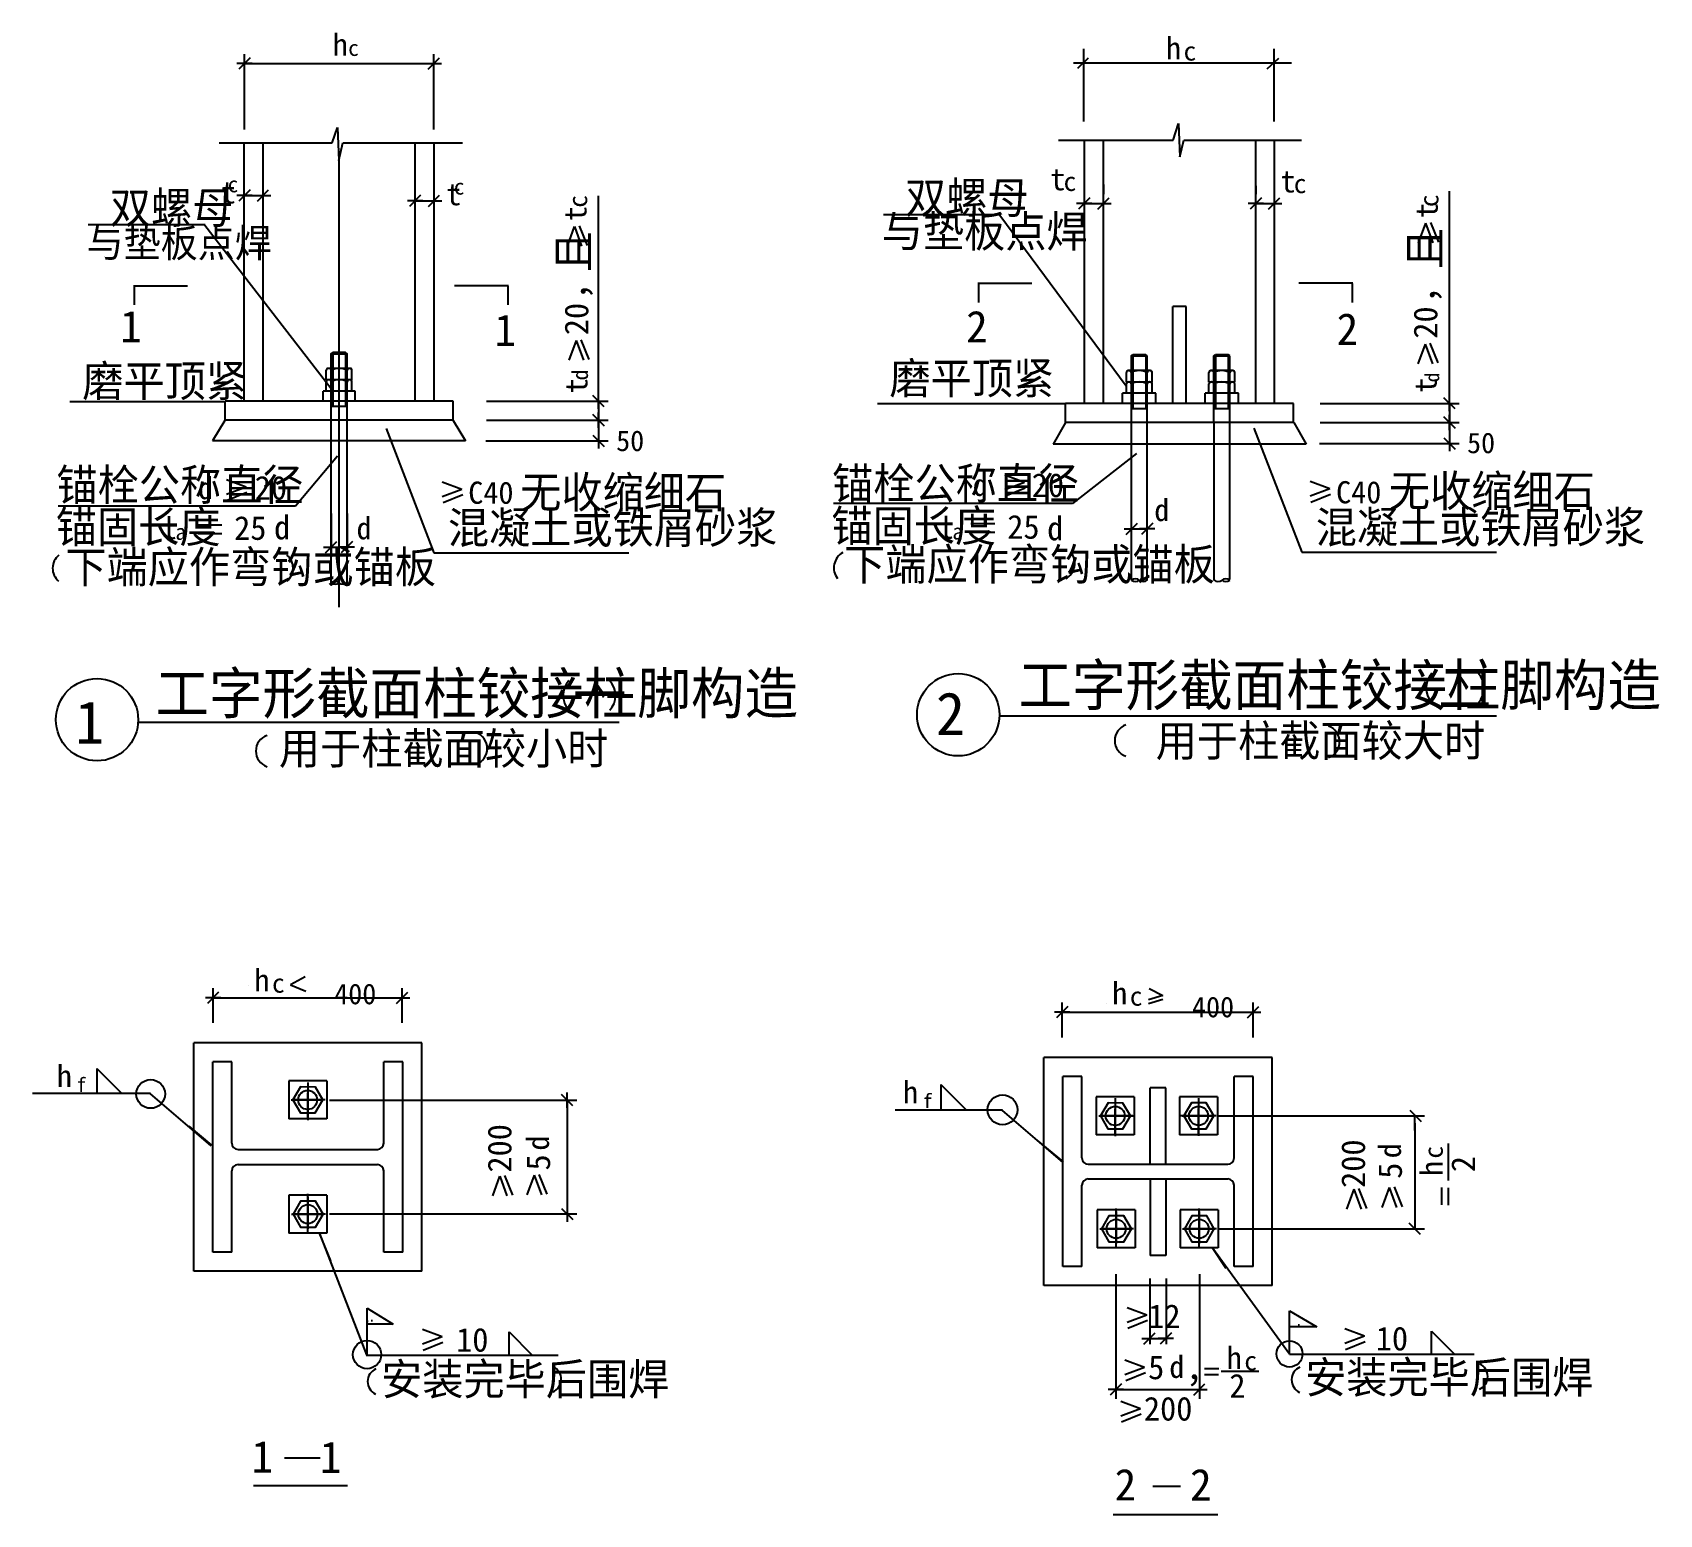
# Model space of a CAD drawing. Header units: metres. Extents: x 1864 to 6999, y 7816 to 12493.
import ezdxf

# ---------------------------------------------------------------- set-up
doc = ezdxf.new("R2010")
doc.units = ezdxf.units.M
for name, color, linetype in [('BOR', 3, 'Continuous'), ('CENTER', 7, 'Continuous'), ('FRAMING', 2, 'Continuous'), ('HIDDEN', 3, 'Continuous'), ('Z', 4, 'Continuous')]:
    doc.layers.add(name, color=color, linetype=linetype)

# ---------------------------------------------------------------- blocks, each defined once
blk = doc.blocks.new('CC')
blk.add_line((-24.24, 0), (24.24, 0))
at = {"layer": 'FRAMING', "color": 6}
blk.add_line((-17.83, -17.83), (17.83, 17.83), dxfattribs=at)
blk = doc.blocks.new('LS')
for p, q in [((0.03, 45.45), (0.03, -38.92)), ((0.03, -49.37), (0.03, 18.78)), ((-43.41, -0.1), (40.97, -0.1)), ((45.9, -0.1), (-40.43, -0.1))]:
    blk.add_line(p, q)
at = {"layer": 'FRAMING'}
for p, q in [((-49.97, 49.9), (-49.97, -50.1)), ((50.03, 49.9), (-49.97, 49.9)), ((50.03, 49.9), (50.03, -50.1)), ((50.03, -50.1), (-49.97, -50.1))]:
    blk.add_line(p, q, dxfattribs=at)
blk.add_lwpolyline([(-38.75, -0.03), (-19.18, -34.1), (20.11, -34.2), (39.83, -0.22), (20.26, 33.85), (-19.02, 33.95)], close=True, dxfattribs=at)
blk.add_circle((0.03, -0.1), 25, dxfattribs=at)

msp = doc.modelspace()

# ---------------------------------------------------------------- hatches: boundary and pattern name
at = {"layer": 'Z'}
h = msp.add_hatch(dxfattribs=at)
h.set_pattern_fill('AR-CONC', scale=10)
h.paths.add_polyline_path([(2471.28, 11269.68), (2431.5, 11204.82), (2806.64, 11204.82), (2806.64, 11269.68)])
h.paths.add_polyline_path([(2856.67, 11269.68), (2856.67, 11267.59), (2856.64, 11267.59), (2856.64, 11204.82), (3230.79, 11204.82), (3191.01, 11269.68)])
h = msp.add_hatch(dxfattribs=at)
h.set_pattern_fill('AR-CONC', scale=10)
h.paths.add_polyline_path([(5332.6, 11194.59), (5332.6, 11262.96), (5124.65, 11262.96), (5085.27, 11194.59)])
h.paths.add_polyline_path([(5593.27, 11194.59), (5593.27, 11262.96), (5382.6, 11262.96), (5382.6, 11194.59)])
h.paths.add_polyline_path([(5884.57, 11194.59), (5845.18, 11262.96), (5643.04, 11262.96), (5643.04, 11194.59)])
h = msp.add_hatch(dxfattribs=at)
h.set_pattern_fill('AR-CONC')
h.paths.add_polyline_path([(3002.39, 8416.86), (2919.94, 8467.16), (2919.94, 8416.86)])
h = msp.add_hatch(dxfattribs=at)
h.set_pattern_fill('AR-CONC')
h.paths.add_polyline_path([(5831.37, 8408.5), (5918.22, 8408.5), (5831.37, 8458.79)])

# ---------------------------------------------------------------- linework, layer by layer
for p, q in [((5182.3, 12212.88), (5182.3, 12441.91)), ((5783.48, 12212.88), (5783.48, 12441.91)), ((2533.1, 12186.92), (2533.1, 12425.3)), ((2534.1, 12395.3), (3129.42, 12395.3)), ((3130.42, 12186.92), (3130.42, 12425.3)), ((5149.44, 12398), (5837.53, 12398)), ((2809.87, 12144.86), (2826.81, 12194.18)), ((2826.81, 12194.18), (2831.04, 12089.22)), ((5464.11, 12153.26), (5481.04, 12206.31)), ((5481.04, 12206.31), (5485.28, 12101.14)), ((2453.51, 12144.86), (2809.87, 12144.86)), ((2831.04, 12089.22), (2843.74, 12144.86)), ((2843.74, 12144.86), (3220.81, 12144.86)), ((5101.93, 12153.26), (5464.11, 12153.26)), ((5485.28, 12101.14), (5497.98, 12153.26)), ((5497.98, 12153.26), (5869.23, 12153.26)), ((2557.28, 11979.55), (2508.79, 11979.55)), ((2534.04, 11979.55), (2590.36, 11979.55)), ((3650.79, 11354.04), (3650.79, 11978.28)), ((5244.84, 12013.71), (5244.84, 11983.71)), ((5725.35, 12010.14), (5725.35, 11983.71)), ((5782.69, 12010.14), (5782.69, 11983.71)), ((6336.61, 11347.41), (6336.61, 11993.03)), ((3095.44, 11962.32), (3046.95, 11962.32)), ((3072.2, 11962.32), (3130.14, 11962.32)), ((3106.89, 11962.32), (3155.38, 11962.32)), ((4549.83, 11918.96), (4919.06, 11918.96)), ((4917.67, 11916.76), (5316.29, 11378.08)), ((5184.84, 11953.71), (5243.84, 11953.71)), ((5726.35, 11953.71), (5781.69, 11953.71)), ((2039.71, 11887.3), (2408.94, 11887.3)), ((2407.56, 11885.11), (2806.17, 11369.68)), ((3574.06, 11881.43), (3551.07, 11819.37)), ((3574.17, 11881.43), (3597.15, 11819.37)), ((3615.49, 11821.66), (3590.23, 11883.72)), ((6261.02, 11891.51), (6238.03, 11829.45)), ((6261.13, 11891.51), (6284.12, 11829.45)), ((6302.45, 11831.75), (6277.19, 11893.8)), ((3579.83, 11521.53), (3556.84, 11459.47)), ((3579.94, 11521.53), (3602.93, 11459.47)), ((3621.26, 11461.76), (3596, 11523.82)), ((6259.79, 11510.36), (6236.8, 11448.31)), ((6259.9, 11510.36), (6282.88, 11448.31)), ((6301.22, 11450.6), (6275.96, 11512.66)), ((1981.67, 11329.28), (2469.94, 11329.28)), ((3297.15, 11329.8), (3680.79, 11329.8)), ((3650.79, 11328.8), (3650.79, 11270.8)), ((4530.99, 11322.96), (5125.07, 11322.96)), ((5928.69, 11323.16), (6366.61, 11323.16)), ((6336.61, 11322.16), (6336.61, 11264.17)), ((3297.15, 11269.8), (3680.79, 11269.8)), ((3650.79, 11268.8), (3650.79, 11206.24)), ((5928.69, 11263.17), (6366.61, 11263.17)), ((6336.61, 11262.17), (6336.61, 11197.27)), ((2979.93, 11243.32), (3130.8, 10851.72)), ((3294.86, 11205.24), (3680.79, 11205.24)), ((5719.26, 11244.75), (5870.13, 10853.16)), ((5926.4, 11196.27), (6366.61, 11196.27)), ((2826.62, 11156.77), (2694.04, 10998.64)), ((5348.28, 11165.17), (5146.6, 11007.04)), ((4994.78, 11073.01), (4932.72, 11096)), ((2538.49, 11058.86), (2476.44, 11081.84)), ((2538.49, 11058.75), (2476.44, 11035.76)), ((2478.73, 11017.43), (2540.79, 11042.68)), ((3219.4, 11051.7), (3157.34, 11074.69)), ((3219.4, 11051.59), (3157.34, 11028.6)), ((4994.78, 11072.9), (4932.72, 11049.91)), ((4935.02, 11031.58), (4997.07, 11056.84)), ((5958.73, 11053.13), (5896.67, 11076.12)), ((5958.73, 11053.02), (5896.67, 11030.04)), ((2694.04, 10998.64), (1944.37, 10998.64)), ((3159.63, 11010.27), (3221.69, 11035.53)), ((5146.6, 11007.04), (4391.69, 11007.04)), ((5898.96, 11011.71), (5961.02, 11036.96)), ((2385.96, 10939.93), (2461.68, 10939.93)), ((2806.63, 10975.84), (2806.63, 10839.26)), ((2856.65, 10975.78), (2856.65, 10839.2)), ((4825.23, 10943.58), (4900.95, 10943.58)), ((2385.96, 10912.68), (2461.68, 10912.68)), ((4825.23, 10916.33), (4900.95, 10916.33)), ((5332.62, 10927.03), (5331.62, 10927.03)), ((5333.62, 10927.03), (5382.44, 10927.03)), ((5383.44, 10927.03), (5384.44, 10927.03)), ((2805.82, 10869.26), (2804.82, 10869.26)), ((2806.82, 10869.26), (2855.63, 10869.26)), ((2879.88, 10869.26), (2831.39, 10869.26)), ((2856.63, 10869.26), (2857.63, 10869.26)), ((3130.8, 10851.72), (3745.91, 10851.72)), ((5870.13, 10853.16), (6485.23, 10853.16)), ((2724.08, 9513.05), (2677.72, 9488.45)), ((2433.57, 9367.59), (2433.57, 9477.07)), ((2546.18, 9486.02), (2546.17, 9486.02)), ((2677.72, 9488.45), (2726.78, 9468.27)), ((3031.07, 9367.59), (3031.07, 9477.07)), ((5431.57, 9454.64), (5386.33, 9441.08)), ((5388.4, 9476.38), (5431.57, 9454.64)), ((2434.57, 9447.07), (3030.07, 9447.07)), ((5113.65, 9321.56), (5113.65, 9431.93)), ((5114.65, 9401.93), (5715.95, 9401.93)), ((5253.75, 9429.05), (5253.74, 9429.05)), ((5431.57, 9441.93), (5386.33, 9428.37)), ((5716.95, 9321.56), (5716.95, 9431.93)), ((2067.12, 9223.99), (2145.18, 9145.93)), ((2067.12, 9223.99), (2067.12, 9146.78)), ((1863.9, 9146.31), (2236.66, 9146.07)), ((2427.96, 8980.32), (2236.76, 9143.53)), ((2732.38, 9174.22), (2732.38, 9061.32)), ((4731, 9173.22), (4731, 9096.01)), ((4731, 9173.22), (4809.06, 9095.16)), ((2680.25, 9124.78), (2781.5, 9124.78)), ((2801.45, 9123.68), (3581.64, 9123.68)), ((3551.64, 9122.68), (3551.64, 8765.74)), ((4587.1, 9093.75), (4925.77, 9093.51)), ((5117.08, 8927.75), (4925.88, 9090.97)), ((5281.51, 9130.05), (5281.51, 9031.56)), ((5281.51, 9123.67), (5281.51, 9010.78)), ((5544.73, 9130.31), (5544.73, 9031.82)), ((5544.73, 9123.94), (5544.73, 9011.04)), ((5229.38, 9074.24), (5330.63, 9074.24)), ((5238.57, 9074.24), (5339.82, 9074.24)), ((5587.67, 9074.5), (5486.42, 9074.5)), ((5596.86, 9074.5), (5495.61, 9074.5)), ((5605.03, 9074.34), (6257.66, 9074.34)), ((6227.66, 9028.63), (6227.66, 9077.11)), ((6227.66, 9051.87), (6227.66, 8740.75)), ((3338.34, 8884.36), (3315.36, 8822.31)), ((3338.45, 8884.36), (3361.44, 8822.31)), ((3379.77, 8824.6), (3354.51, 8886.65)), ((3446.89, 8887.55), (3423.9, 8825.49)), ((3447, 8887.55), (3469.98, 8825.49)), ((3488.31, 8827.79), (3463.06, 8889.84)), ((6034.48, 8842.68), (6011.49, 8779.94)), ((6034.59, 8842.68), (6057.58, 8779.94)), ((6075.91, 8782.23), (6050.65, 8844.98)), ((6146.45, 8847.85), (6123.47, 8785.1)), ((6146.56, 8847.85), (6169.55, 8785.1)), ((6187.88, 8787.4), (6162.62, 8850.14)), ((6312.05, 8793.18), (6312.06, 8848.12)), ((6333.2, 8792.68), (6333.21, 8847.62)), ((2733.08, 8714.95), (2733.08, 8827.85)), ((5284.51, 8668.68), (5284.51, 8781.58)), ((5546.24, 8668.68), (5546.24, 8781.58)), ((2680.96, 8764.39), (2782.2, 8764.39)), ((2801.45, 8764.74), (3581.64, 8764.74)), ((6227.66, 8763.99), (6227.66, 8715.5)), ((2918.97, 8320.67), (2770.75, 8703.43)), ((5232.38, 8718.11), (5333.63, 8718.11)), ((5598.37, 8718.11), (5497.12, 8718.11)), ((5605.03, 8718.27), (6257.66, 8718.27)), ((5831.22, 8321.85), (5589.84, 8656.2)), ((5283.71, 8574.73), (5283.71, 8180.98)), ((5391.11, 8561.32), (5391.11, 8353.95)), ((5442.15, 8561.32), (5442.15, 8353.95)), ((5546.92, 8574.73), (5546.92, 8180.98)), ((2919.94, 8467.16), (3002.39, 8416.86)), ((2919.94, 8320.61), (2919.94, 8467.16)), ((5380.77, 8445.8), (5318.71, 8468.78)), ((5380.77, 8445.69), (5318.71, 8422.7)), ((5321, 8404.37), (5383.06, 8429.62)), ((5831.37, 8458.79), (5918.22, 8408.5)), ((5831.37, 8322.76), (5831.37, 8458.79)), ((3002.39, 8416.86), (2919.94, 8416.86)), ((3156.62, 8376.83), (3094.57, 8399.82)), ((3156.62, 8376.72), (3094.57, 8353.73)), ((3368.09, 8319.67), (3368.09, 8392.34)), ((3368.09, 8392.34), (3440.82, 8319.67)), ((5389.04, 8371.36), (5388.04, 8371.36)), ((5390.04, 8371.36), (5441.08, 8371.36)), ((5442.08, 8371.36), (5443.08, 8371.36)), ((5918.22, 8408.5), (5831.37, 8408.5)), ((6068.05, 8378.98), (6006, 8401.97)), ((6068.05, 8378.87), (6006, 8355.88)), ((6279.52, 8321.82), (6279.52, 8394.49)), ((6279.52, 8394.49), (6352.25, 8321.82)), ((2916.99, 8319.7), (3522.83, 8319.7)), ((3096.86, 8335.4), (3158.92, 8360.66)), ((5831.22, 8321.85), (6414.36, 8321.85)), ((6008.29, 8337.55), (6070.34, 8362.81)), ((5374.32, 8280.39), (5312.26, 8303.37)), ((5374.32, 8280.28), (5312.26, 8257.29)), ((5563.18, 8276.96), (5608.12, 8276.96)), ((5615.19, 8278.37), (5615.18, 8278.37)), ((5314.56, 8238.96), (5376.61, 8264.21)), ((5562.75, 8258.37), (5607.69, 8258.37)), ((5607.69, 8258.37), (5607.68, 8258.37)), ((5284.71, 8210.98), (5545.92, 8210.98)), ((5360.92, 8149.9), (5298.87, 8172.88)), ((5360.92, 8149.79), (5298.87, 8126.8)), ((5301.16, 8108.47), (5363.22, 8133.72))]:
    msp.add_line(p, q)
for points in [[(5163.61, 12380.57), (5197.12, 12414.08)], [(5760.86, 12379.29), (5797.99, 12412.81)], [(2356.83, 9042.18), (2428.45, 8981.91)], [(5034.1, 8998.17), (5117.56, 8929.35)], [(2805.44, 8616.68), (2769.94, 8704.01)], [(5631.91, 8593.13), (5588.68, 8657.69)]]:
    msp.add_lwpolyline(points)
for centre, radius in [((2236.76, 9143.53), 45.26), ((4925.77, 9093.51), 47), ((2919.85, 8321), 44.43), ((5831.53, 8323.02), 41.25)]:
    msp.add_circle(centre, radius)
for centre, radius, start, end in [((2819.06, 10741.65), 19.55, 46.48, 129.45), ((2819.06, 10771.84), 19.55, 230.55, 313.52), ((2843.62, 10771.84), 19.55, 230.55, 313.52), ((5345.02, 10750.01), 19.55, 46.48, 129.45), ((5345.02, 10780.21), 19.55, 230.55, 313.52), ((5369.58, 10780.21), 19.55, 230.55, 313.52), ((5606.28, 10780.21), 19.55, 226.48, 309.45), ((5630.85, 10750.01), 19.55, 50.55, 133.52), ((5630.85, 10780.21), 19.55, 226.48, 309.45), ((2621.05, 10225.91), 52.3, 109, 251), ((3247.11, 10233.94), 52.3, 289, 71), ((5332.1, 10258.85), 52.3, 109, 251), ((5937.51, 10254.71), 52.3, 289, 71), ((2965.16, 8235.58), 43.61, 113.17, 244.93), ((3489.1, 8243.03), 43.61, 293.17, 64.93), ((5881.76, 8241.17), 43.61, 113.17, 244.93), ((6413.62, 8252.15), 43.61, 293.17, 64.93)]:
    msp.add_arc(centre, radius, start, end)
at = {"layer": 'BOR'}
for p, q in [((6333.88, 8870.83), (6333.88, 8987.63)), ((5615.7, 8268.37), (5735.09, 8268.37))]:
    msp.add_line(p, q, dxfattribs=at)
for centre in [(2067.52, 10324.74), (4785.77, 10340.37)]:
    msp.add_circle(centre, 129.85, dxfattribs=at)
at = {"layer": 'CENTER'}
msp.add_line((2831.67, 10679.76), (2831.67, 12117.75), dxfattribs=at)
at = {"layer": 'FRAMING'}
for p, q in [((2531.64, 11329.68), (2531.64, 12146.11)), ((2591.84, 11329.68), (2591.84, 12146.11)), ((3071.44, 11329.68), (3071.44, 12146.11)), ((3131.64, 11329.68), (3131.64, 12146.11)), ((5184.65, 11322.96), (5184.65, 12153.26)), ((5244.54, 11322.96), (5244.54, 12153.26)), ((5724.77, 11322.96), (5724.77, 12153.26)), ((5784.65, 11322.96), (5784.65, 12153.26)), ((2550.87, 11997.38), (2515.2, 11961.71)), ((3089.03, 11980.15), (3053.36, 11944.48)), ((3113.3, 11944.48), (3148.97, 11980.15)), ((2182.63, 11693.53), (2352.78, 11693.53)), ((2184.29, 11693.28), (2184.29, 11633.56)), ((3365.78, 11693.53), (3195.63, 11693.53)), ((3364.12, 11693.28), (3364.12, 11633.56)), ((4847.85, 11701.94), (5018, 11701.94)), ((4849.51, 11701.69), (4849.51, 11641.97)), ((6031, 11701.94), (5860.85, 11701.94)), ((6029.34, 11701.69), (6029.34, 11641.97)), ((5463.44, 11322.96), (5463.44, 11628.55)), ((5505.87, 11628.55), (5463.44, 11628.55)), ((5505.87, 11322.96), (5505.87, 11628.55)), ((2806.36, 11479.9), (2811.37, 11483.78)), ((2806.36, 11479.9), (2856.75, 11479.9)), ((2806.67, 11433.6), (2806.67, 11480.38)), ((2851.89, 11483.78), (2811.37, 11483.78)), ((2856.75, 11479.9), (2851.89, 11483.78)), ((2856.67, 11433.6), (2856.67, 11480.38)), ((5332.12, 11472.86), (5337.13, 11476.75)), ((5332.12, 11472.86), (5382.51, 11472.86)), ((5332.42, 11426.56), (5332.42, 11473.35)), ((5377.65, 11476.75), (5337.13, 11476.75)), ((5382.51, 11472.86), (5377.65, 11476.75)), ((5382.42, 11426.56), (5382.42, 11473.35)), ((5592.74, 11472.86), (5597.75, 11476.75)), ((5592.74, 11472.86), (5643.13, 11472.86)), ((5593.04, 11426.56), (5593.04, 11473.35)), ((5638.27, 11476.75), (5597.75, 11476.75)), ((5643.13, 11472.86), (5638.27, 11476.75)), ((5643.04, 11426.56), (5643.04, 11473.35)), ((2790.83, 11397.37), (2790.83, 11427.37)), ((2866.28, 11433.37), (2796.83, 11433.37)), ((2872.28, 11397.37), (2872.28, 11427.37)), ((5316.59, 11390.33), (5316.59, 11420.33)), ((5392.04, 11426.33), (5322.59, 11426.33)), ((5398.04, 11390.33), (5398.04, 11420.33)), ((5577.21, 11390.33), (5577.21, 11420.33)), ((5652.66, 11426.33), (5583.21, 11426.33)), ((5658.66, 11390.33), (5658.66, 11420.33)), ((2882.03, 11361.85), (2781.71, 11361.85)), ((2781.71, 11329.68), (2781.71, 11361.85)), ((2872.28, 11397.37), (2790.83, 11397.37)), ((2790.83, 11361.39), (2790.83, 11391.39)), ((2866.28, 11397.39), (2796.83, 11397.39)), ((2872.28, 11361.39), (2872.28, 11391.39)), ((2882.03, 11329.68), (2882.03, 11361.85)), ((5409.87, 11354.82), (5304.75, 11354.82)), ((5304.75, 11320.85), (5304.75, 11354.82)), ((5398.04, 11390.33), (5316.59, 11390.33)), ((5316.59, 11354.35), (5316.59, 11384.35)), ((5392.04, 11390.35), (5322.59, 11390.35)), ((5398.04, 11354.35), (5398.04, 11384.35)), ((5409.87, 11320.85), (5409.87, 11354.82)), ((5565.38, 11320.85), (5565.38, 11354.82)), ((5670.5, 11354.82), (5565.38, 11354.82)), ((5658.66, 11390.33), (5577.21, 11390.33)), ((5577.21, 11354.35), (5577.21, 11384.35)), ((5652.66, 11390.35), (5583.21, 11390.35)), ((5658.66, 11354.35), (5658.66, 11384.35)), ((5670.5, 11320.85), (5670.5, 11354.82)), ((3191.64, 11329.68), (2471.64, 11329.68)), ((2471.64, 11269.68), (2471.64, 11329.68)), ((3191.64, 11269.68), (3191.64, 11329.68)), ((5844.65, 11322.96), (5124.65, 11322.96)), ((5124.65, 11262.96), (5124.65, 11322.96)), ((5844.65, 11262.96), (5844.65, 11322.96)), ((2470.88, 11269.04), (2431.5, 11204.82)), ((3191.64, 11269.68), (2471.64, 11269.68)), ((2806.64, 10756.75), (2806.64, 11269.68)), ((2856.64, 10756.75), (2856.64, 11269.68)), ((3191.41, 11269.04), (3230.79, 11204.82)), ((5124.65, 11262.96), (5085.27, 11194.59)), ((5844.65, 11262.96), (5124.65, 11262.96)), ((5332.6, 10765.11), (5332.6, 11262.96)), ((5382.6, 10765.11), (5382.6, 11262.96)), ((5593.27, 10765.11), (5593.27, 11262.96)), ((5643.04, 10767.23), (5643.04, 11262.96)), ((5845.18, 11262.96), (5884.57, 11194.59)), ((3230.79, 11204.82), (2431.5, 11204.82)), ((5884.57, 11194.59), (5085.27, 11194.59)), ((2873.47, 10887.1), (2837.8, 10851.43)), ((4915.58, 10337.03), (6485.19, 10337.03)), ((2197.11, 10316.45), (3715.65, 10316.45)), ((3092.57, 9304.63), (2372.57, 9304.63)), ((2372.57, 8584.63), (2372.57, 9304.63)), ((3092.57, 8584.63), (3092.57, 9304.63)), ((2492.57, 9244.63), (2432.57, 9244.63)), ((2432.57, 8644.63), (2432.57, 9244.63)), ((2492.57, 8988.6), (2492.57, 9244.63)), ((3032.57, 9244.63), (2972.57, 9244.63)), ((2972.57, 8988.6), (2972.57, 9244.63)), ((3032.57, 8644.63), (3032.57, 9244.63)), ((5776.53, 9258.73), (5056.53, 9258.73)), ((5056.53, 8538.73), (5056.53, 9258.73)), ((5776.53, 8538.73), (5776.53, 9258.73)), ((5176.53, 9198.73), (5116.53, 9198.73)), ((5116.53, 8598.73), (5116.53, 9198.73)), ((5176.53, 8941.82), (5176.53, 9198.73)), ((5716.53, 9198.73), (5656.53, 9198.73)), ((5656.53, 8941.82), (5656.53, 9198.73)), ((5716.53, 8598.73), (5716.53, 9198.73)), ((5441.53, 9163.29), (5391.53, 9163.29)), ((5391.53, 8921.82), (5391.53, 9163.29)), ((5441.53, 8921.82), (5441.53, 9163.29)), ((6248.45, 9055.67), (6212.78, 9091.34)), ((2512.57, 8968.6), (2952.57, 8968.6)), ((2492.57, 8644.63), (2492.57, 8900.67)), ((2512.57, 8920.67), (2952.57, 8920.67)), ((2972.57, 8644.63), (2972.57, 8900.67)), ((5196.53, 8921.82), (5636.53, 8921.82)), ((5176.53, 8598.73), (5176.53, 8855.63)), ((5196.53, 8875.63), (5636.53, 8875.63)), ((5391.53, 8875.63), (5391.53, 8634.16)), ((5441.53, 8875.63), (5441.53, 8634.16)), ((5656.53, 8598.73), (5656.53, 8855.63)), ((6208.35, 8736.94), (6244.02, 8701.27)), ((2492.57, 8644.63), (2432.57, 8644.63)), ((3032.57, 8644.63), (2972.57, 8644.63)), ((5441.53, 8634.16), (5391.53, 8634.16)), ((3092.57, 8584.63), (2372.57, 8584.63)), ((5176.53, 8598.73), (5116.53, 8598.73)), ((5716.53, 8598.73), (5656.53, 8598.73)), ((5776.53, 8538.73), (5056.53, 8538.73)), ((2560.88, 7908.08), (2857.41, 7908.08)), ((2565.33, 7908.08), (2857.79, 7908.08)), ((5275.23, 7816.45), (5604.96, 7816.45))]:
    msp.add_line(p, q, dxfattribs=at)
for centre, radius, start, end in [((2796.83, 11427.37), 6, 90, 180), ((2798.55, 11424.81), 8.75, 25.52, 150.4), ((2831.04, 11376.21), 57.36, 63.35, 115.39), ((2864.61, 11425.48), 8.09, 18.39, 165.69), ((2866.28, 11427.37), 6, 0, 90), ((5322.59, 11420.33), 6, 90, 180), ((5324.3, 11417.78), 8.75, 25.52, 150.4), ((5356.8, 11369.17), 57.36, 63.35, 115.39), ((5390.37, 11418.44), 8.09, 18.39, 165.69), ((5392.04, 11420.33), 6, 0, 90), ((5583.21, 11420.33), 6, 90, 180), ((5584.93, 11417.78), 8.75, 25.52, 150.4), ((5617.42, 11369.17), 57.36, 63.35, 115.39), ((5650.99, 11418.44), 8.09, 18.39, 165.69), ((5652.66, 11420.33), 6, 0, 90), ((2796.83, 11391.39), 6, 90, 180), ((2798.55, 11388.83), 8.75, 25.52, 150.4), ((2831.04, 11340.23), 57.36, 63.35, 115.39), ((2864.61, 11389.5), 8.09, 18.39, 165.69), ((2866.28, 11391.39), 6, 0, 90), ((5322.59, 11384.35), 6, 90, 180), ((5324.3, 11381.8), 8.75, 25.52, 150.4), ((5356.8, 11333.19), 57.36, 63.35, 115.39), ((5390.37, 11382.46), 8.09, 18.39, 165.69), ((5392.04, 11384.35), 6, 0, 90), ((5583.21, 11384.35), 6, 90, 180), ((5584.93, 11381.8), 8.75, 25.52, 150.4), ((5617.42, 11333.19), 57.36, 63.35, 115.39), ((5650.99, 11382.46), 8.09, 18.39, 165.69), ((5652.66, 11384.35), 6, 0, 90), ((2512.57, 8988.6), 20, 180, 270), ((2952.57, 8988.6), 20, 270, 0), ((5196.53, 8941.82), 20, 180, 270), ((5636.53, 8941.82), 20, 270, 0), ((2512.57, 8900.67), 20, 90, 180), ((2952.57, 8900.67), 20, 0, 90), ((5196.53, 8855.63), 20, 90, 180), ((5636.53, 8855.63), 20, 0, 90)]:
    msp.add_arc(centre, radius, start, end, dxfattribs=at)
at = {"layer": 'HIDDEN'}
for p, q in [((2811.37, 11480.38), (2811.37, 11314.05)), ((2851.89, 11480.38), (2851.89, 11314.05)), ((5337.12, 11473.35), (5337.12, 11307.31)), ((5377.65, 11473.35), (5377.65, 11307.31)), ((5597.74, 11473.35), (5597.74, 11307.31)), ((5638.27, 11473.35), (5638.27, 11307.31)), ((2806.67, 11267.59), (2806.67, 11433.6)), ((2856.67, 11267.59), (2856.67, 11433.6)), ((5332.42, 11260.85), (5332.42, 11426.56)), ((5382.42, 11260.85), (5382.42, 11426.56)), ((5593.04, 11260.85), (5593.04, 11426.56)), ((5643.04, 11262.96), (5643.04, 11426.56)), ((2806.36, 11314.05), (2856.78, 11314.05)), ((5332.12, 11307.31), (5382.53, 11307.31)), ((5592.74, 11307.31), (5643.15, 11307.31))]:
    msp.add_line(p, q, dxfattribs=at)
at = {"layer": 'Z'}
for p, q in [((2658.78, 7995.53), (2746.48, 7995.53)), ((2683.96, 7995.53), (2771.66, 7995.53)), ((5399.91, 7905.28), (5487.61, 7905.28))]:
    msp.add_line(p, q, dxfattribs=at)
for centre, radius, start, end in [((1981.09, 10802.84), 53.89, 129.94, 229.69), ((2632.45, 10802.84), 53.89, 310.31, 50.06), ((4448.95, 10803.92), 55.8, 119.33, 217.25), ((5098.1, 10818.54), 55.68, 299.63, 37.66), ((3609.59, 10401.81), 70.64, 138.66, 221.2), ((3633.12, 10400.85), 70.64, 318.8, 41.34), ((6333.69, 10425.34), 70.64, 138.66, 221.2), ((6374.71, 10424.38), 70.64, 318.8, 41.34)]:
    msp.add_arc(centre, radius, start, end, dxfattribs=at)

# ---------------------------------------------------------------- block references
for p, rotation in [((2533.1, 12395.3), 180), ((5183.84, 11953.71), 180), ((5725.35, 11953.71), 180), ((3650.79, 11329.8), 90), ((6336.61, 11323.16), 90), ((3650.79, 11269.8), 90), ((3650.79, 11269.8), 270), ((6336.61, 11263.17), 90), ((6336.61, 11263.17), 270), ((3650.79, 11205.24), 270), ((6336.61, 11196.27), 270), ((5382.44, 10927.03), 180), ((2433.57, 9447.07), 180), ((5113.65, 9401.93), 180), ((3551.64, 9123.68), 90), ((3551.64, 8764.74), 270), ((5441.08, 8371.36), 180), ((5283.71, 8210.98), 180)]:
    msp.add_blockref('CC', p, dxfattribs=dict(rotation=rotation))
for p in [(3130.42, 12395.3), (2591.36, 11979.55), (5244.84, 11953.71), (5782.69, 11953.71), (5333.62, 10927.03), (2806.82, 10869.26), (3031.07, 9447.07), (5716.95, 9401.93), (5390.04, 8371.36), (5546.92, 8210.98)]:
    msp.add_blockref('CC', p)
at = {"layer": 'Z', "xscale": 1.2, "yscale": 1.2, "zscale": 1.2}
for p in [(2732.34, 9124.9), (5281.47, 9074.36), (5544.69, 9074.62), (2733.04, 8764.51), (5284.47, 8718.23), (5546.2, 8718.23)]:
    msp.add_blockref('LS', p, dxfattribs=at)

# ---------------------------------------------------------------- texts
for s, height, p in [('双螺母', 100, (4618.05, 11922.38)), ('双螺母', 100, (2107.94, 11890.72)), ('与垫板点焊', 100, (4544.36, 11816.02)), ('与垫板点焊', 90, (2034.25, 11784.37)), ('磨平顶紧', 100, (2020.88, 11344.18)), ('磨平顶紧', 100, (4568.65, 11352.59)), ('锚栓公称直径', 100, (1939.35, 11016.16)), ('无收缩细石', 100, (3403.39, 10992.73)), ('锚栓公称直径', 100, (4387.76, 11020.45)), ('无收缩细石', 100, (6145.44, 10997.06)), ('锚固长度', 100, (1937.4, 10883.29)), ('混凝土或铁屑砂浆', 100, (3174.83, 10880.9)), ('锚固长度', 100, (4385.48, 10886.64)), ('混凝土或铁屑砂浆', 100, (5914.16, 10882.34)), ('下端应作弯钩或锚板', 100, (1967.5, 10756.86)), ('下端应作弯钩或锚板', 100, (4425.82, 10765.27)), ('工字形截面柱铰接柱脚构造', 130, (2251.87, 10343.36)), ('工字形截面柱铰接柱脚构造', 130, (4976.21, 10369.03)), ('二', 130, (6300.45, 10361.05)), ('一', 130, (3569.3, 10337.52)), ('  用于柱截面较大时', 100, (5273.08, 10208.74)), ('用于柱截面较小时', 100, (2641.53, 10183.98)), ('安装完毕后围焊', 100, (2964.22, 8193.59)), ('安装完毕后围焊', 100, (5880.82, 8199.18))]:
    msp.add_text(s, height=height).set_placement(p)
for s, height, p in [('且', 100, (6309.2, 11746.94)), ('且', 100, (3622.24, 11736.86)), (',       ', 90, (3609.73, 11646.34)), (',       ', 90, (6289.68, 11635.18))]:
    msp.add_text(s, height=height, rotation=90).set_placement(p)
at = {"char_height": 65, "attachment_point": 1}
for s, insert in [('\\A1;50', (3706.16, 11237.52)), ('\\A1;50', (6391.98, 11230.88)), ('400', (2816.31, 9491.66)), ('400', (5523.88, 9450.55))]:
    msp.add_mtext(s, dxfattribs=dict(at, insert=insert))
at = {"layer": 'BOR'}
for p in [(2002.8, 9150.09), (4673.99, 9099.34)]:
    msp.add_text('f', height=45, dxfattribs=at).set_placement(p)
at = {"layer": 'FRAMING'}
for s, height, p in [('1', 135, (1998.49, 10248.79)), ('2', 135, (4715.3, 10276.14)), (',       ', 90, (5500.43, 8243.57))]:
    msp.add_text(s, height=height, dxfattribs=at).set_placement(p)
at = {"layer": 'Z'}
for s, height, p in [('h', 70, (2811.17, 12420.3)), ('h', 70, (5441.26, 12409.41)), ('c', 50, (2860.04, 12419.67)), ('c', 60, (5496.84, 12405.02)), ('c', 50, (2479.62, 11989.25)), ('c', 50, (3193.58, 11981.94)), ('t', 70, (5076.24, 11995.61)), ('c', 60, (5118.15, 11993.44)), ('t', 70, (5802.85, 11988.74)), ('c', 60, (5844.76, 11986.57)), ('1', 100, (2140.6, 11515.85)), ('2', 100, (4810.74, 11515.44)), ('2', 100, (5980.26, 11507.75)), ('1', 100, (3321.67, 11504.31)), ('d', 70, (2385.95, 11020.85)), ('20', 75, (2565.38, 11019.09)), ('d', 70, (4831.48, 11031)), ('20', 75, (5017.95, 11027.49)), ('C40', 70, (3239.26, 11006.14)), ('C40', 70, (5978.59, 11007.58)), ('d', 70, (5404.44, 10951.53)), ('l', 70, (2271.99, 10894.47)), ('25', 75, (2500.2, 10892.26)), ('d', 75, (2626.16, 10894.13)), ('d', 70, (2886.43, 10894.2)), ('l', 70, (4724.54, 10895.91)), ('25', 75, (4940.6, 10895.91)), ('d', 75, (5066.57, 10891.14)), ('a', 50, (2314.78, 10892.3)), ('a', 50, (4767.33, 10893.73)), ('h', 70, (2564.03, 9467.57)), ('c', 60, (2619.6, 9463.18)), ('h', 70, (5271.6, 9426.46)), ('c', 60, (5327.17, 9422.07)), ('h', 70, (1940.43, 9165.13)), ('h', 70, (4611.22, 9114.38)), ('12', 75, (5385.5, 8404.49)), ('10', 75, (3200.98, 8330.23)), ('10', 75, (6103.74, 8334.07)), ('d', 70, (5451.95, 8247.42)), ('h', 70, (5633.03, 8275.78)), ('5', 75, (5385.34, 8243.26)), ('c', 60, (5688.61, 8271.39)), ('2', 75, (5641.6, 8185.06)), ('200', 75, (5371.95, 8112.76)), ('1', 100, (2555.03, 7948.56)), ('1', 100, (2770.84, 7947.22)), ('2', 100, (5279.54, 7860.5)), ('2', 100, (5517.77, 7860.48))]:
    msp.add_text(s, height=height, dxfattribs=at).set_placement(p)
for s, height, p in [('c', 60, (3614.6, 11940.11)), ('c', 60, (6301.56, 11942.05)), ('t', 70, (3612.42, 11898.2)), ('t', 70, (6299.39, 11908.28)), ('20', 75, (3618.2, 11538.29)), ('20', 75, (6298.15, 11527.13)), ('d', 50, (3617.01, 11395.57)), ('d', 45, (6303.98, 11389.37)), ('t', 70, (3615.37, 11354.82)), ('t', 70, (6296.11, 11356.59)), ('200', 75, (3375.47, 8895.39)), ('d', 70, (3493.87, 8964.76)), ('200', 75, (6069.91, 8847.04)), ('5', 75, (3497.62, 8901.97)), ('d', 70, (6183.42, 8940.52)), ('c', 60, (6315.43, 8939.07)), ('2', 75, (6417.19, 8896.73)), ('5', 75, (6186.42, 8875.94)), ('h', 70, (6314.58, 8884.2))]:
    msp.add_text(s, height=height, rotation=90, dxfattribs=at).set_placement(p)
at = {"layer": 'Z', "char_height": 70, "attachment_point": 1}
for insert in [(2458.04, 12023.96), (3169.18, 12018.42)]:
    msp.add_mtext('\\A1;t', dxfattribs=dict(at, insert=insert))

doc.saveas('drawing.dxf')
